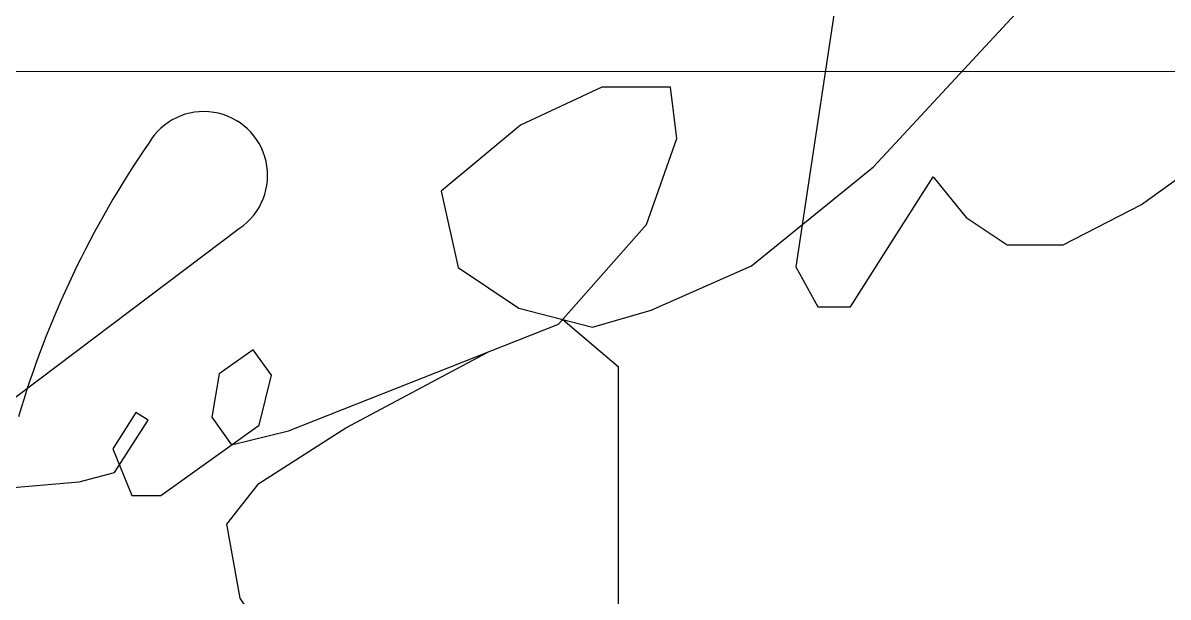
# Model space of a CAD drawing. Header units: millimetres. Extents: x -149347 to 251215, y -2929184 to -2541447.
# Drawn here: x -110793 to -109973, y -2608945 to -2608534 of the extents above; entities that cross this region are included whole.
import ezdxf

# ---------------------------------------------------------------- set-up
doc = ezdxf.new("R2010")
doc.units = ezdxf.units.MM

# ---------------------------------------------------------------- blocks, each defined once
blk = doc.blocks.new('mekteb')
at = {"linetype": 'Continuous', "lineweight": 15}
blk.add_line((120843.36, -1846366.45), (139343.19, -1846366.45), dxfattribs=at)
at = {"lineweight": 30}
blk.add_lwpolyline([(125272.5, -1846606.91), (125442.76, -1846478.66, 1.24964), (125377.66, -1846417.64, 0.079258), (125284.48, -1846613.64)], format="xyb", dxfattribs=at)
for points in [[(125216.37, -1846669.74), (125327.88, -1846660.01), (125353.17, -1846653.52), (125377.25, -1846615.96), (125368.56, -1846610.39), (125351.89, -1846636.4), (125365.5, -1846669.95), (125386.35, -1846669.95), (125456.61, -1846619.49), (125465.53, -1846583.82), (125452.38, -1846565.52), (125428.18, -1846582.91), (125422.8, -1846613.85), (125437.03, -1846633.55), (125477.74, -1846623.7), (125670.91, -1846547.31), (125733.99, -1846476.02), (125755.76, -1846414.48), (125751.1, -1846377.55), (125701.91, -1846377.55), (125643.87, -1846404.93), (125586.94, -1846452.03), (125599.19, -1846506.64), (125642.53, -1846535.83), (125695.2, -1846549.3), (125737.39, -1846537.25), (125809.04, -1846505.48), (125896.44, -1846434.7), (126001.16, -1846321.76)], [(125878.35, -1846257.76), (125851.98, -1846431.69), (125840.7, -1846506.12), (125856.5, -1846534.85), (125879.86, -1846534.85), (125911.5, -1846485.15), (125939.15, -1846441.74), (125962.74, -1846470.85), (125992.12, -1846490.42), (126032.05, -1846490.42), (126088.31, -1846461.59), (126128.89, -1846432.35)], [(125673.96, -1846543.87), (125713.63, -1846577.49), (125713.63, -1846621.97), (125713.63, -1846684.85), (125713.63, -1846764.78), (125699.82, -1846809.26), (125675.27, -1846839.94), (125630.76, -1846878.28), (125567.83, -1846878.28), (125517.19, -1846856.04), (125478.82, -1846797.76), (125443.01, -1846743.37), (125433.54, -1846690.39), (125456.56, -1846661.25), (125518.72, -1846621.37), (125620.36, -1846567.3)]]:
    blk.add_lwpolyline(points, dxfattribs=at)

msp = doc.modelspace()

# ---------------------------------------------------------------- block references
at = {"lineweight": 15, "xscale": 1.000458130168285, "yscale": 1.000458130168285, "zscale": 1.000458130168285}
msp.add_blockref('mekteb', (-236137.65627, -761356.14014), dxfattribs=at)

doc.saveas('drawing.dxf')
